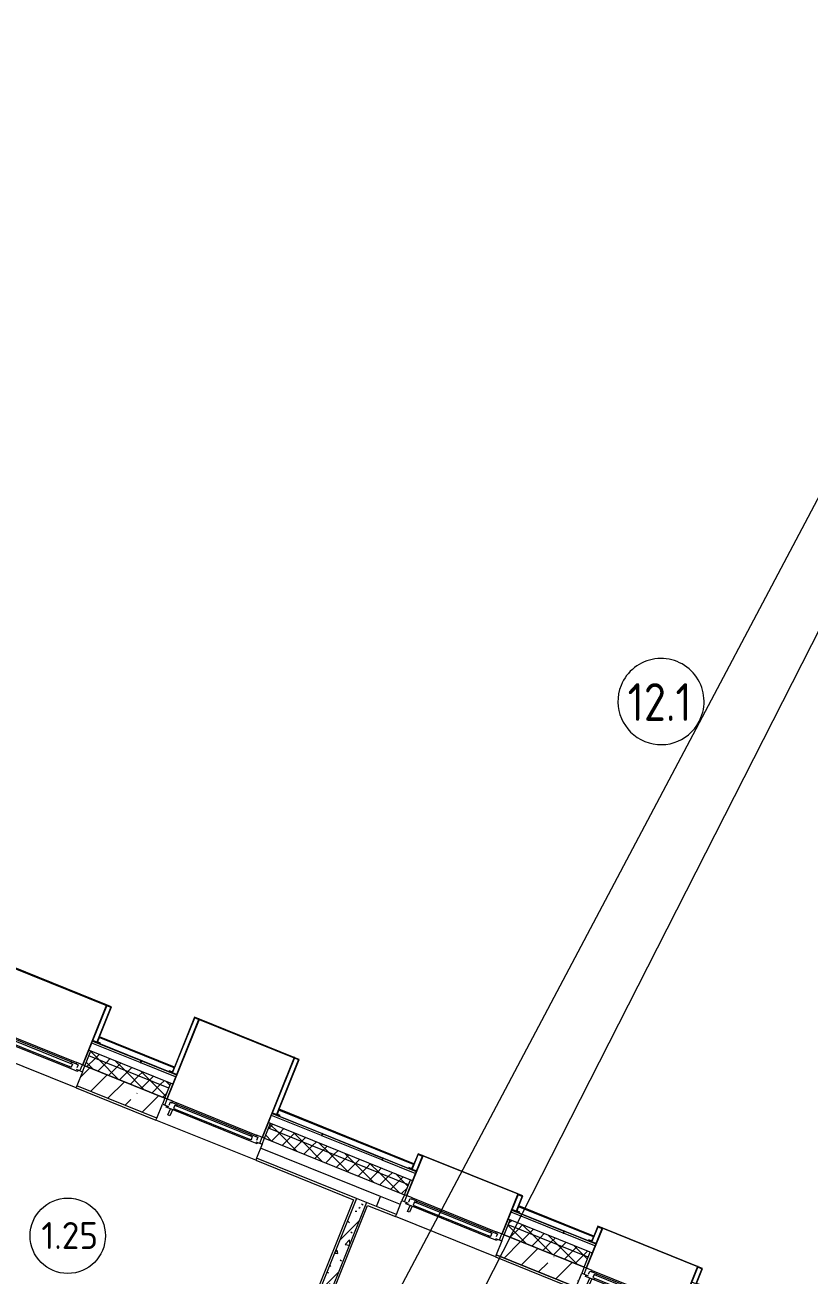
# Model space of a CAD drawing. Header units: millimetres. Extents: x -584918 to 2941280, y 3000189 to 4229862.
# Drawn here: x 209702 to 216985, y 3672027 to 3683638 of the extents above; entities that cross this region are included whole.
import ezdxf

# ---------------------------------------------------------------- set-up
doc = ezdxf.new("R2010")
doc.units = ezdxf.units.MM
for name, color, linetype, lineweight in [('_ Окна', 7, 'Continuous', 0), ('Витраж', 7, 'Continuous', 0), ('Марки помещений', 7, 'Continuous', 0), ('Обобщенные модели', 7, 'Continuous', 0), ('Окна', 7, 'Continuous', 0), ('Оси', 7, 'Continuous', 0), ('Перекрытие', 7, 'Continuous', 0), ('Стены', 7, 'Continuous', 0), ('Стены внутренние', 7, 'Continuous', 0), ('Стены наружные', 7, 'Continuous', 0), ('Стены несущие', 7, 'Continuous', 0), ('Стены отделка', 7, 'Continuous', 0), ('Стены перегородки', 7, 'Continuous', 0), ('Стены штриховка', 7, 'Continuous', 0), ('экспертиза ДУ пояснения', 6, 'Continuous', 0)]:
    doc.layers.add(name, color=color, linetype=linetype, lineweight=lineweight)
doc.styles.add('GOST Common', font='', dxfattribs={"width": 0.9, "height": 700})
doc.styles.add('GOST Common_2', font='', dxfattribs={"height": 500})
doc.styles.get('GOST Common').set_extended_font_data('GOST Common')
doc.styles.get('GOST Common_2').set_extended_font_data('GOST Common')
pattern_1 = [(45, (192051.36, 3643581.3), (-235.7317, 235.7317), []), (45, (192208.5, 3643581.3), (-235.7317, 235.7317), [])]
pattern_2 = [(45, (192051.36, 3643581.32), (-224.5064, 224.5064), []), (45, (192275.87, 3643581.32), (-224.5064, 224.5064), [396.875, -79.375, 3.353, -76.022])]
pattern_3 = [(45, (192051.36, 3643581.32), (-70.71068, 70.71068), []), (135, (192051.36, 3643581.32), (-70.71068, -70.71068), [])]

# ---------------------------------------------------------------- blocks, each defined once
blk = doc.blocks.new('Откос с зашивкой _верх_низ_ - Откос-7922501-АР Этаж 01')
at = {"layer": 'Обобщенные модели'}
for p, q in [((-525, 300), (-525, -50)), ((-475, 300), (-525, 300)), ((-520, -55), (-520, 295)), ((-520, 295), (-475, 295)), ((-480, 300), (-480, -300)), ((-475, 300), (-480, 300)), ((475, 300), (-475, 300)), ((-475, -300), (-475, 300)), ((-475, 295), (-475, 300)), ((-475, 300), (475, 300)), ((-475, 295), (475, 295)), ((480, 300), (475, 300)), ((475, 300), (475, -300)), ((525, 300), (475, 300)), ((475, 300), (475, 295)), ((475, 295), (520, 295)), ((480, -300), (480, 300)), ((520, 295), (520, -55)), ((525, -50), (525, 300)), ((-525, -50), (-555, -50)), ((-555, -50), (-555, -55)), ((-555, -55), (-520, -55)), ((-480, -55), (-520, -55)), ((520, -55), (480, -55)), ((520, -55), (555, -55)), ((555, -50), (525, -50)), ((555, -55), (555, -50))]:
    blk.add_line(p, q, dxfattribs=at)
blk = doc.blocks.new('Откос с зашивкой _верх_низ_ - Откос-7922460-АР Этаж 01')
at = {"layer": 'Обобщенные модели'}
for p, q in [((-525, 500), (-525, -50)), ((-475, 500), (-525, 500)), ((-520, -55), (-520, 495)), ((-520, 495), (-475, 495)), ((-480, 500), (-480, -300)), ((-475, 500), (-480, 500)), ((475, 500), (-475, 500)), ((-475, -300), (-475, 500)), ((-475, 495), (-475, 500)), ((-475, 500), (475, 500)), ((-475, 495), (475, 495)), ((480, 500), (475, 500)), ((475, 500), (475, -300)), ((525, 500), (475, 500)), ((475, 500), (475, 495)), ((475, 495), (520, 495)), ((480, -300), (480, 500)), ((520, 495), (520, -55)), ((525, -50), (525, 500)), ((-525, -50), (-555, -50)), ((-555, -50), (-555, -55)), ((-555, -55), (-520, -55)), ((-480, -55), (-520, -55)), ((520, -55), (480, -55)), ((520, -55), (555, -55)), ((555, -50), (525, -50)), ((555, -55), (555, -50))]:
    blk.add_line(p, q, dxfattribs=at)
blk = doc.blocks.new('Откос с зашивкой _верх_низ_ - Откос-7922502-АР Этаж 01')
at = {"layer": 'Обобщенные модели'}
for p, q in [((-525, 100), (-525, -50)), ((-475, 100), (-525, 100)), ((-520, -55), (-520, 95)), ((-520, 95), (-475, 95)), ((-480, 100), (-480, -300)), ((-475, 100), (-480, 100)), ((475, 100), (-475, 100)), ((-475, -300), (-475, 100)), ((-475, 95), (-475, 100)), ((-475, 100), (475, 100)), ((480, 100), (475, 100)), ((475, 100), (475, -300)), ((525, 100), (475, 100)), ((475, 100), (475, 95)), ((475, 95), (520, 95)), ((480, -300), (480, 100)), ((520, 95), (520, -55)), ((525, -50), (525, 100)), ((-525, -50), (-555, -50)), ((-555, -50), (-555, -55)), ((-555, -55), (-520, -55)), ((-480, -55), (-520, -55)), ((520, -55), (480, -55)), ((520, -55), (555, -55)), ((555, -50), (525, -50)), ((555, -55), (555, -50))]:
    blk.add_line(p, q, dxfattribs=at)
blk = doc.blocks.new('Окно_ПВХ_1Створка_1Фрамуга-верх - ОП_1800_h_х950_1ст1фр-7964606-АР Этаж 01')
at = {"layer": '_ Окна'}
for p, q in [((-419, 100), (-500, 100)), ((-500, 100), (-500, 40)), ((-500, 40), (-437, 40)), ((-475, 40), (-475, 100)), ((-455, 26), (-455, 40)), ((-370, 26), (-455, 26)), ((-437, 54), (-437, 86)), ((-437, 86), (-419, 86)), ((-419, 86), (-419, 100)), ((-370, 86), (-419, 86)), ((-388, 72), (-388, 40)), ((-370, 72), (-388, 72)), ((-388, 72), (388, 72)), ((-388, 40), (-370, 40)), ((-388, 40), (388, 40)), ((-370, 86), (-370, 72)), ((-370, 40), (-370, 26)), ((370, 86), (370, 72)), ((370, 86), (419, 86)), ((370, 72), (388, 72)), ((370, 40), (370, 26)), ((388, 40), (370, 40)), ((455, 26), (370, 26)), ((388, 72), (388, 40)), ((419, 100), (419, 86)), ((500, 100), (419, 100)), ((419, 86), (437, 86)), ((437, 86), (437, 54)), ((437, 40), (500, 40)), ((455, 40), (455, 26)), ((475, 40), (475, 100)), ((500, 40), (500, 100))]:
    blk.add_line(p, q, dxfattribs=at)
at = {"layer": 'Окна'}
for p, q in [((-419, 100), (419, 100)), ((-414, -34), (-414, 26)), ((-394, 26), (-394, -34)), ((-370, 86), (370, 86)), ((370, 26), (-370, 26)), ((-394, -34), (-414, -34))]:
    blk.add_line(p, q, dxfattribs=at)
blk = doc.blocks.new('Прямоугольный импост - 5х20 мм  _зазор керамогранита цоколя_-7684918-АР Этаж 01')
at = {"layer": 'Витраж'}
for p, q in [((-2.5, -10), (-2.5, 10)), ((-2.5, 10), (2.5, 10)), ((2.5, 10), (2.5, -10)), ((2.5, -10), (-2.5, -10))]:
    blk.add_line(p, q, dxfattribs=at)
blk = doc.blocks.new('Ось сетки - Круг_Ø8 мм-6577-АР Этаж 01')
at = {"layer": 'Оси'}
for start, end in [(360, 180), (180, 360)]:
    blk.add_arc((0, 0), 4, start, end, dxfattribs=at)
blk = doc.blocks.new('ASVP_Марка_Помещение_ДваЗначения - Номер Площадь-685795-АР Этаж 01')
at = {"layer": 'Марки помещений'}
blk.add_circle((0, 0), 3.5, dxfattribs=at)

msp = doc.modelspace()

# ---------------------------------------------------------------- hatches: boundary and pattern name
at = {"layer": 'Стены внутренние'}
h = msp.add_hatch(dxfattribs=at)
h.set_pattern_fill('FP_30', color=256, style=0, pattern_type=2)
h.set_pattern_definition(pattern_2)
h.paths.add_polyline_path([(210925.895, 3673492.96), (211000.65, 3673678.464), (210258.635, 3673977.485), (210183.88, 3673791.981), (210824.73, 3673533.728)])
h = msp.add_hatch(dxfattribs=at)
h.set_pattern_fill('FP_1', color=256, style=0, pattern_type=2)
h.set_pattern_definition([(45, (192051.36, 3643581.32), (-141.4214, 141.4214), [])])
h.paths.add_polyline_path([(211490.713, 3669276.21), (212873.685, 3672708.03), (212780.933, 3672745.408), (211397.961, 3669313.588), (211490.611, 3669276.251)])
h = msp.add_hatch(dxfattribs=at)
h.set_pattern_fill('FP_2', color=256, style=0, pattern_type=2)
h.set_pattern_definition([(50, (192051.36, 3643581.32), (364.368, -31.8783), [38.1, -419.1]), (355, (192051.36, 3643581.3), (-70.486, 382.1133), [30.48, -335.28]), (100.451, (192081.73, 3643578.66), (293.885, 350.2334), [32.38, -356.18]), (46.184, (192051.36, 3643682.9), (542.1585, -84.086), [57.15, -628.65]), (96.636, (192096.54, 3643675.9), (474.805, 494.8554), [48.57, -534.27]), (351.184, (192051.36, 3643682.9), (474.81, 494.85), [45.72, -502.92]), (21, (192102.16, 3643657.52), (303.2285, -204.5305), [38.1, -419.1]), (326, (192102.16, 3643657.5), (123.604, 368.376), [30.48, -335.28]), (71.451, (192127.43, 3643640.47), (426.834, 163.8427), [32.38, -356.18]), (37.5, (192051.36, 3643581.32), (6.17665, 169.11015), [16.764, -314.452, 16.764, -323.596, -336.55]), (37.5, (192051.36, 3643581.32), (6.17665, 169.11015), [-671.576, 16.764, -319.786]), (7.5, (192051.36, 3643581.32), (133.6389, 200.3615), [16.764, -177.292, 16.764, -306.832, -128.27]), (7.5, (192051.36, 3643581.32), (133.6389, 200.3615), [-517.652, 16.764, -111.506]), (327.5, (191938.08, 3643581.32), (271.1818, -11.45836), [16.764, -110.236, 16.764, -379.476, -525.78]), (327.5, (191938.08, 3643581.32), (271.1818, -11.45836), [-523.24, 16.764, -509.016]), (317.5, (191887.28, 3643581.32), (296.2585, 50.8528), [16.764, -148.336, 16.764, -246.38, -373.38]), (317.5, (191887.28, 3643581.32), (296.2585, 50.8528), [-428.244, 16.764, -356.616])])
h.paths.add_polyline_path([(211490.713, 3669276.21), (212873.685, 3672708.03), (212780.933, 3672745.408), (211397.961, 3669313.588), (211490.611, 3669276.251)])
h = msp.add_hatch(dxfattribs=at)
h.set_pattern_fill('FP_30', color=256, style=0, pattern_type=2)
h.set_pattern_definition(pattern_2)
h.paths.add_polyline_path([(216676.512, 3671175.548), (216751.268, 3671361.051), (215823.749, 3671734.828), (215748.993, 3671549.324), (216312.881, 3671322.086)])
h.paths.add_polyline_path([(214821.475, 3671923.1), (214896.23, 3672108.604), (214154.215, 3672407.625), (214079.459, 3672222.121), (214813.999, 3671926.113)])
at = {"layer": 'Стены наружные'}
h = msp.add_hatch(dxfattribs=at)
h.set_pattern_fill('FP_57', color=256, style=0, pattern_type=2)
h.set_pattern_definition(pattern_3)
h.paths.add_polyline_path([(221682.627, 3669481.601), (221682.627, 3669535.509), (221073.921, 3669780.808), (221055.232, 3669734.432), (221632.627, 3669501.751)])
h.paths.add_polyline_path([(220127.713, 3670108.209), (220146.402, 3670154.585), (219404.387, 3670453.606), (219385.698, 3670407.23), (220113.524, 3670113.927)])
h.paths.add_polyline_path([(218458.179, 3670781.006), (218476.868, 3670827.382), (217734.853, 3671126.403), (217716.164, 3671080.027), (218443.99, 3670786.724)])
h.paths.add_polyline_path([(216788.645, 3671453.803), (216807.334, 3671500.179), (215879.815, 3671873.955), (215861.126, 3671827.58), (216774.456, 3671459.521)])
h.paths.add_polyline_path([(214933.607, 3672201.356), (214952.296, 3672247.732), (214210.281, 3672546.753), (214191.592, 3672500.377), (214919.418, 3672207.074)])
h.paths.add_polyline_path([(213264.073, 3672874.153), (213282.762, 3672920.529), (211984.236, 3673443.816), (211965.547, 3673397.44), (213249.884, 3672879.871)])
h.paths.add_polyline_path([(211038.028, 3673771.216), (211056.717, 3673817.592), (210314.702, 3674116.613), (210296.013, 3674070.237), (211023.838, 3673776.934)])
h.paths.add_polyline_path([(209368.494, 3674444.013), (209387.183, 3674490.389), (207903.153, 3675088.431), (207884.464, 3675042.055), (209359.219, 3674447.751)])
h.paths.add_polyline_path([(206956.945, 3675415.832), (206975.634, 3675462.208), (206233.619, 3675761.229), (206214.93, 3675714.853), (206942.755, 3675421.55)])
h.paths.add_polyline_path([(205287.411, 3676088.629), (205306.1, 3676135.005), (204564.085, 3676434.026), (204545.396, 3676387.65), (205282.496, 3676090.609)])
h.paths.add_polyline_path([(203617.877, 3676761.426), (203636.566, 3676807.802), (202894.551, 3677106.823), (202875.862, 3677060.447), (203603.687, 3676767.145)])
h.paths.add_polyline_path([(201948.343, 3677434.224), (201967.032, 3677480.6), (199648.234, 3678415.04), (199629.546, 3678368.664), (201743.458, 3677516.789)])
h = msp.add_hatch(dxfattribs=at)
h.set_pattern_fill('FP_57', color=256, style=0, pattern_type=2)
h.set_pattern_definition(pattern_3)
h.paths.add_polyline_path([(221632.627, 3669393.936), (221632.627, 3669501.751), (221055.232, 3669734.432), (221017.854, 3669641.681), (221532.627, 3669434.235)])
h.paths.add_polyline_path([(220090.336, 3670015.457), (220127.713, 3670108.209), (219385.698, 3670407.23), (219348.32, 3670314.478), (220067.909, 3670024.494)])
h.paths.add_polyline_path([(218420.802, 3670688.254), (218458.179, 3670781.006), (217716.164, 3671080.027), (217678.786, 3670987.275), (218398.375, 3670697.292)])
h.paths.add_polyline_path([(216751.268, 3671361.051), (216788.645, 3671453.803), (215861.126, 3671827.58), (215823.749, 3671734.828), (216728.841, 3671370.089)])
h.paths.add_polyline_path([(214896.23, 3672108.604), (214933.607, 3672201.356), (214191.592, 3672500.377), (214154.215, 3672407.625), (214873.803, 3672117.641)])
h.paths.add_polyline_path([(213226.696, 3672781.401), (213264.073, 3672874.153), (211965.547, 3673397.44), (211928.169, 3673304.688), (213204.269, 3672790.439)])
h.paths.add_polyline_path([(211000.65, 3673678.464), (211038.028, 3673771.216), (210296.013, 3674070.237), (210258.635, 3673977.485), (210978.224, 3673687.502)])
h.paths.add_polyline_path([(209331.116, 3674351.262), (209368.494, 3674444.013), (207884.464, 3675042.055), (207847.086, 3674949.304), (209321.841, 3674354.999)])
h.paths.add_polyline_path([(206919.567, 3675323.08), (206956.945, 3675415.832), (206214.93, 3675714.853), (206177.552, 3675622.101), (206897.141, 3675332.117)])
h.paths.add_polyline_path([(205250.033, 3675995.877), (205287.411, 3676088.629), (204545.396, 3676387.65), (204508.018, 3676294.898), (205227.607, 3676004.915)])
h.paths.add_polyline_path([(203580.499, 3676668.674), (203617.877, 3676761.426), (202875.862, 3677060.447), (202838.484, 3676967.695), (203558.073, 3676677.712)])
h.paths.add_polyline_path([(201910.965, 3677341.472), (201948.343, 3677434.224), (199722.298, 3678331.287), (199684.92, 3678238.535), (201888.539, 3677350.509)])
h = msp.add_hatch(dxfattribs=at)
h.set_pattern_fill('FP_6', color=256, style=0, pattern_type=2)
h.set_pattern_definition(pattern_1)
h.paths.add_polyline_path([(211086.605, 3673958.644), (211089.595, 3673966.064), (210393.956, 3674246.397), (210390.966, 3674238.976), (211073.675, 3673963.855)])
h = msp.add_hatch(dxfattribs=at)
h.set_pattern_fill('FP_6', color=256, style=0, pattern_type=2)
h.set_pattern_definition(pattern_1)
h.paths.add_polyline_path([(213312.65, 3673061.581), (213315.641, 3673069.001), (212063.49, 3673573.599), (212060.5, 3673566.179), (213282.762, 3673073.626)])
h = msp.add_hatch(dxfattribs=at)
h.set_pattern_fill('FP_6', color=256, style=0, pattern_type=2)
h.set_pattern_definition(pattern_1)
h.paths.add_polyline_path([(214982.184, 3672388.784), (214985.175, 3672396.204), (214289.536, 3672676.536), (214286.545, 3672669.116), (214969.255, 3672393.994)])

# ---------------------------------------------------------------- linework, layer by layer
at = {"layer": 'Перекрытие'}
msp.add_line((213003.814, 3672763.405), (211890.792, 3673211.936), dxfattribs=at)
at = {"layer": 'Стены'}
for p, q in [((210772.162, 3674007.733), (210322.316, 3674189.015)), ((210329.791, 3674207.565), (210779.638, 3674026.284)), ((210779.638, 3674026.284), (210772.162, 3674007.733)), ((210784.275, 3674024.415), (210776.8, 3674005.865)), ((210784.275, 3674024.415), (211108.907, 3673893.593)), ((211101.432, 3673875.043), (210776.8, 3674005.865)), ((212455.609, 3673329.33), (211991.85, 3673516.218)), ((211999.325, 3673534.768), (212463.085, 3673347.88)), ((212463.085, 3673347.88), (212455.609, 3673329.33)), ((212467.722, 3673346.011), (212460.247, 3673327.461)), ((213016.758, 3673103.195), (212460.247, 3673327.461)), ((212467.722, 3673346.011), (213024.234, 3673121.745)), ((213024.234, 3673121.745), (213016.758, 3673103.195)), ((213028.871, 3673119.876), (213021.396, 3673101.326)), ((213327.477, 3672977.98), (213021.396, 3673101.326)), ((213028.871, 3673119.876), (213334.952, 3672996.53)), ((214225.371, 3672637.705), (214707.68, 3672443.341)), ((214700.205, 3672424.791), (214217.895, 3672619.155)), ((214707.68, 3672443.341), (214700.205, 3672424.791)), ((214712.318, 3672441.472), (214704.842, 3672422.922)), ((214997.011, 3672305.183), (214704.842, 3672422.922)), ((214712.318, 3672441.472), (215004.486, 3672323.733))]:
    msp.add_line(p, q, dxfattribs=at)
at = {"layer": 'Стены внутренние'}
for p, q in [((210176.405, 3673773.431), (209248.886, 3674147.207)), ((211845.939, 3673100.634), (210918.42, 3673474.41)), ((211905.743, 3673249.037), (211853.414, 3673119.184)), ((212966.437, 3672670.653), (213003.814, 3672763.405)), ((213189.318, 3672688.649), (213003.814, 3672763.405)), ((213151.941, 3672595.897), (213204.269, 3672725.75)), ((214071.984, 3672203.571), (213144.465, 3672577.347))]:
    msp.add_line(p, q, dxfattribs=at)
at = {"layer": 'Стены наружные'}
for p, q in [((210372.277, 3674192.6), (210330.539, 3674209.42)), ((210296.151, 3674124.089), (210314.702, 3674116.613)), ((211109.655, 3673895.448), (211067.916, 3673912.268)), ((211056.717, 3673817.592), (211075.267, 3673810.117)), ((211965.685, 3673451.291), (211984.236, 3673443.816)), ((212041.811, 3673519.803), (212000.073, 3673536.623)), ((213335.7, 3672998.385), (213293.962, 3673015.205)), ((213282.762, 3672920.529), (213301.313, 3672913.053)), ((214267.856, 3672622.74), (214226.118, 3672639.56)), ((214191.731, 3672554.228), (214210.281, 3672546.753)), ((215005.234, 3672325.588), (214963.496, 3672342.408)), ((214952.296, 3672247.732), (214970.847, 3672240.256))]:
    msp.add_line(p, q, dxfattribs=at)
at = {"layer": 'Стены несущие'}
for p, q in [((210236.209, 3673921.834), (210183.88, 3673791.981)), ((211000.65, 3673678.464), (210258.635, 3673977.485)), ((210258.635, 3673977.485), (211000.65, 3673678.464)), ((210925.895, 3673492.96), (210183.88, 3673791.981)), ((210925.895, 3673492.96), (210978.224, 3673622.813)), ((212780.933, 3672745.408), (211397.961, 3669313.588)), ((212873.685, 3672708.03), (212780.933, 3672745.408)), ((212873.685, 3672708.03), (211490.713, 3669276.21)), ((214896.23, 3672108.604), (214154.215, 3672407.625)), ((214154.215, 3672407.625), (214896.23, 3672108.604)), ((214131.788, 3672351.974), (214079.459, 3672222.121)), ((214079.459, 3672222.121), (214821.475, 3671923.1)), ((214821.475, 3671923.1), (214079.459, 3672222.121)), ((214821.475, 3671923.1), (214873.803, 3672052.953))]:
    msp.add_line(p, q, dxfattribs=at)
at = {"layer": 'Стены отделка'}
for p, q in [((210393.956, 3674246.397), (210372.277, 3674192.6)), ((210372.277, 3674192.6), (211067.916, 3673912.268)), ((211089.595, 3673966.064), (210393.956, 3674246.397)), ((211067.916, 3673912.268), (211089.595, 3673966.064)), ((210183.88, 3673791.981), (210176.405, 3673773.431)), ((210176.405, 3673773.431), (210918.42, 3673474.41)), ((212063.49, 3673573.599), (212041.811, 3673519.803)), ((213315.641, 3673069.001), (212063.49, 3673573.599)), ((210918.42, 3673474.41), (210925.895, 3673492.96)), ((212041.811, 3673519.803), (213293.962, 3673015.205)), ((211853.414, 3673119.184), (211845.939, 3673100.634)), ((211845.939, 3673100.634), (212754.907, 3672734.333)), ((212780.933, 3672745.408), (211853.414, 3673119.184)), ((213293.962, 3673015.205), (213315.641, 3673069.001)), ((212754.907, 3672734.333), (211386.886, 3669339.614)), ((211516.739, 3669287.285), (212884.76, 3672682.004)), ((213151.941, 3672595.897), (212873.685, 3672708.03)), ((212884.76, 3672682.004), (213144.465, 3672577.347)), ((214289.536, 3672676.536), (214267.856, 3672622.74)), ((214985.175, 3672396.204), (214289.536, 3672676.536)), ((213144.465, 3672577.347), (213151.941, 3672595.897)), ((214267.856, 3672622.74), (214963.496, 3672342.408)), ((214963.496, 3672342.408), (214985.175, 3672396.204)), ((214079.459, 3672222.121), (214071.984, 3672203.571)), ((214071.984, 3672203.571), (214813.999, 3671904.55))]:
    msp.add_line(p, q, dxfattribs=at)
at = {"layer": 'Стены перегородки'}
for p, q in [((210258.635, 3673977.485), (210314.702, 3674116.613)), ((210314.702, 3674116.613), (211056.717, 3673817.592)), ((211000.65, 3673678.464), (211056.717, 3673817.592)), ((211928.169, 3673304.688), (211984.236, 3673443.816)), ((211984.236, 3673443.816), (213282.762, 3672920.529)), ((211928.169, 3673304.688), (213226.696, 3672781.401)), ((213226.696, 3672781.401), (213282.762, 3672920.529)), ((214154.215, 3672407.625), (214210.281, 3672546.753)), ((214952.296, 3672247.732), (214210.281, 3672546.753)), ((214896.23, 3672108.604), (214952.296, 3672247.732))]:
    msp.add_line(p, q, dxfattribs=at)
at = {"layer": 'Стены штриховка'}
for p, q in [((211086.605, 3673958.644), (210390.966, 3674238.976)), ((211038.028, 3673771.216), (210296.013, 3674070.237)), ((213312.65, 3673061.581), (212060.5, 3673566.179)), ((213264.073, 3672874.153), (211965.547, 3673397.44)), ((214982.184, 3672388.784), (214286.545, 3672669.116)), ((214933.607, 3672201.356), (214191.592, 3672500.377))]:
    msp.add_line(p, q, dxfattribs=at)
at = {"layer": 'экспертиза ДУ пояснения'}
for points in [[(211270.319, 3668294.075), (233485.223, 3710244.841)], [(233485.223, 3710244.841), (212170.717, 3668385.589)]]:
    msp.add_lwpolyline(points, dxfattribs=at)

# ---------------------------------------------------------------- block references
at = {"layer": 'Витраж', "extrusion": (0, 0, -1), "rotation": 201.9486990835426}
for p in [(-210778.219, 3674016.074), (-212461.666, 3673337.67), (-213022.815, 3673111.536), (-214706.261, 3672433.132)]:
    msp.add_blockref('Прямоугольный импост - 5х20 мм  _зазор керамогранита цоколя_-7684918-АР Этаж 01', p, dxfattribs=at)
at = {"layer": 'Марки помещений', "xscale": 99.99999999999993, "yscale": 99.99999999999993, "zscale": 99.99999999999993}
msp.add_blockref('ASVP_Марка_Помещение_ДваЗначения - Номер Площадь-685795-АР Этаж 01', (210099.271, 3672399.547), dxfattribs=at)
at = {"layer": 'Обобщенные модели', "rotation": 338.0513009164576}
for name, p in [('Откос с зашивкой _верх_низ_ - Откос-7922501-АР Этаж 01', (209907.009, 3674442.629)), ('Откос с зашивкой _верх_низ_ - Откос-7922460-АР Этаж 01', (211576.543, 3673769.832)), ('Откос с зашивкой _верх_низ_ - Откос-7922502-АР Этаж 01', (213802.588, 3672872.769)), ('Откос с зашивкой _верх_низ_ - Откос-7922502-АР Этаж 01', (215472.122, 3672199.971))]:
    msp.add_blockref(name, p, dxfattribs=at)
at = {"layer": 'Окна', "rotation": 338.0513009164574}
for p in [(209757.498, 3674071.621), (211427.032, 3673398.824), (213653.078, 3672501.761), (215322.612, 3671828.964)]:
    msp.add_blockref('Окно_ПВХ_1Створка_1Фрамуга-верх - ОП_1800_h_х950_1ст1фр-7964606-АР Этаж 01', p, dxfattribs=at)
at = {"layer": 'Оси', "xscale": 99.99999999999994, "yscale": 99.99999999999994, "zscale": 99.99999999999994, "rotation": 338.0513009164571}
msp.add_blockref('Ось сетки - Круг_Ø8 мм-6577-АР Этаж 01', (215610.384, 3677358.781), dxfattribs=at)

# ---------------------------------------------------------------- texts
at = {"layer": 'Марки помещений', "insert": (209854.464, 3672527.272), "char_height": 250, "width": 606.07575, "attachment_point": 1, "style": 'GOST Common_2'}
msp.add_mtext('1.25', dxfattribs=at)
at = {"layer": 'Оси', "insert": (215300.524, 3677529.169), "char_height": 350, "width": 764.80987, "attachment_point": 1, "style": 'GOST Common'}
msp.add_mtext('12.1', dxfattribs=at)

doc.saveas('drawing.dxf')
